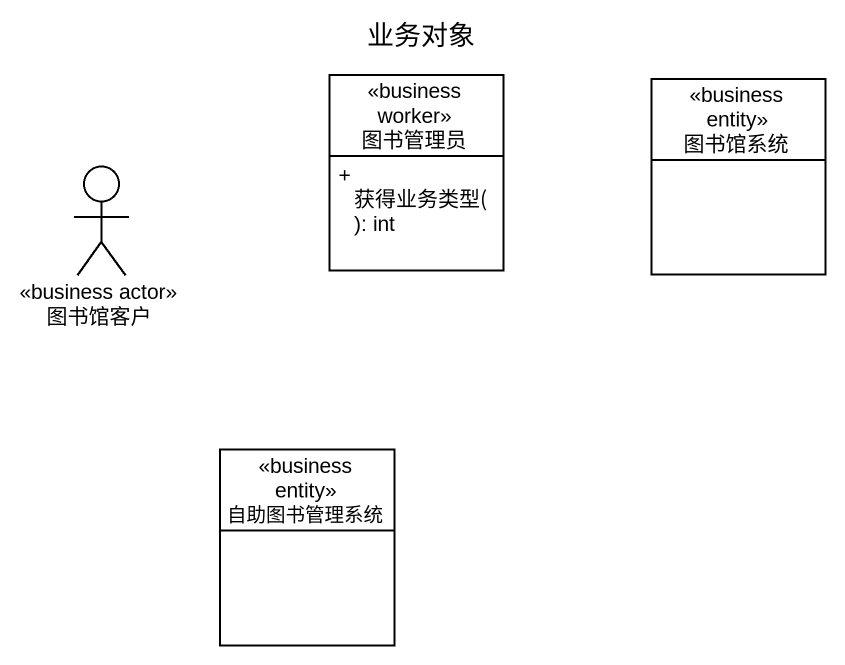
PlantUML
@startuml
title 业务对象
allowmixing
hide circle
hide empty members
skinparam classAttributeIconSize 0
class 图书管理员 <<business worker>> {
  + 获得业务类型(): int
}
class 图书馆系统 <<business entity>>
actor 图书馆客户 <<business actor>>
class 自助图书管理系统 <<business entity>>
@enduml
